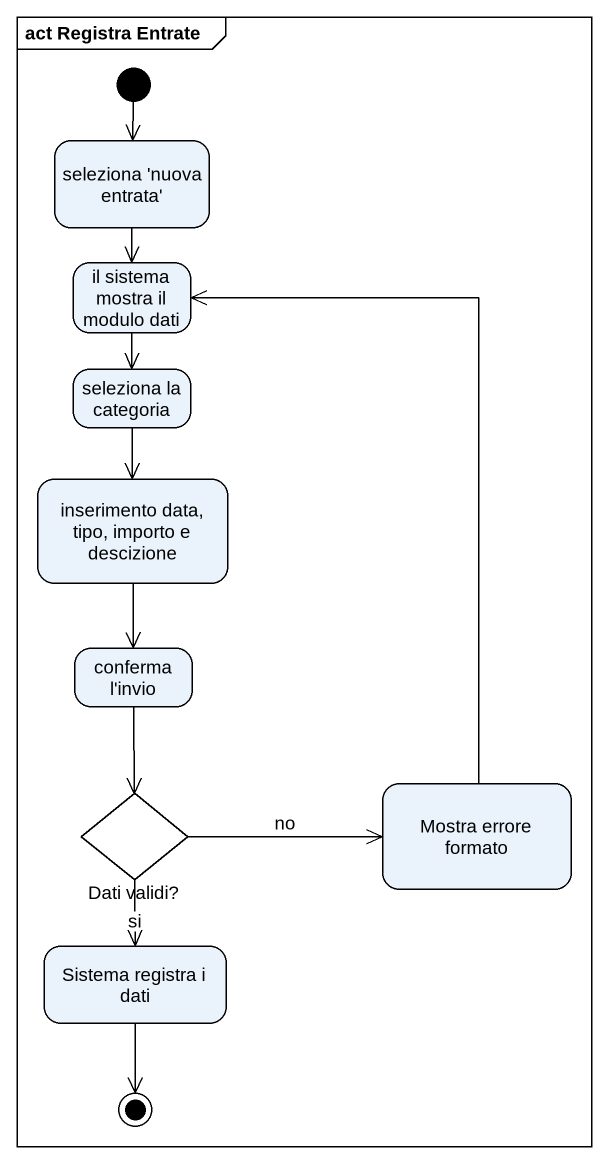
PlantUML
@startuml
mainframe act Registra Entrate
hide empty description
state "seleziona 'nuova entrata'" as seleziona_nuova_entrata
state "il sistema mostra il modulo dati" as il_sistema_mostra_il_modulo
state "seleziona la categoria" as seleziona_la_categoria
state "inserimento data, tipo, importo e descizione" as inserimento_data_tipo
state "conferma l'invio" as conferma_l_invio
state "Dati validi?" as Dati_validi <<choice>>
state "Mostra errore formato" as Mostra_errore_formato
state "Sistema registra i dati" as Sistema_registra_i_dati
[*] --> seleziona_nuova_entrata
seleziona_nuova_entrata --> il_sistema_mostra_il_modulo
il_sistema_mostra_il_modulo --> seleziona_la_categoria
seleziona_la_categoria --> inserimento_data_tipo
inserimento_data_tipo --> conferma_l_invio
conferma_l_invio --> Dati_validi
Dati_validi -right-> Mostra_errore_formato : no
Dati_validi --> Sistema_registra_i_dati : si
Mostra_errore_formato -up-> il_sistema_mostra_il_modulo
Sistema_registra_i_dati --> [*]
@enduml
